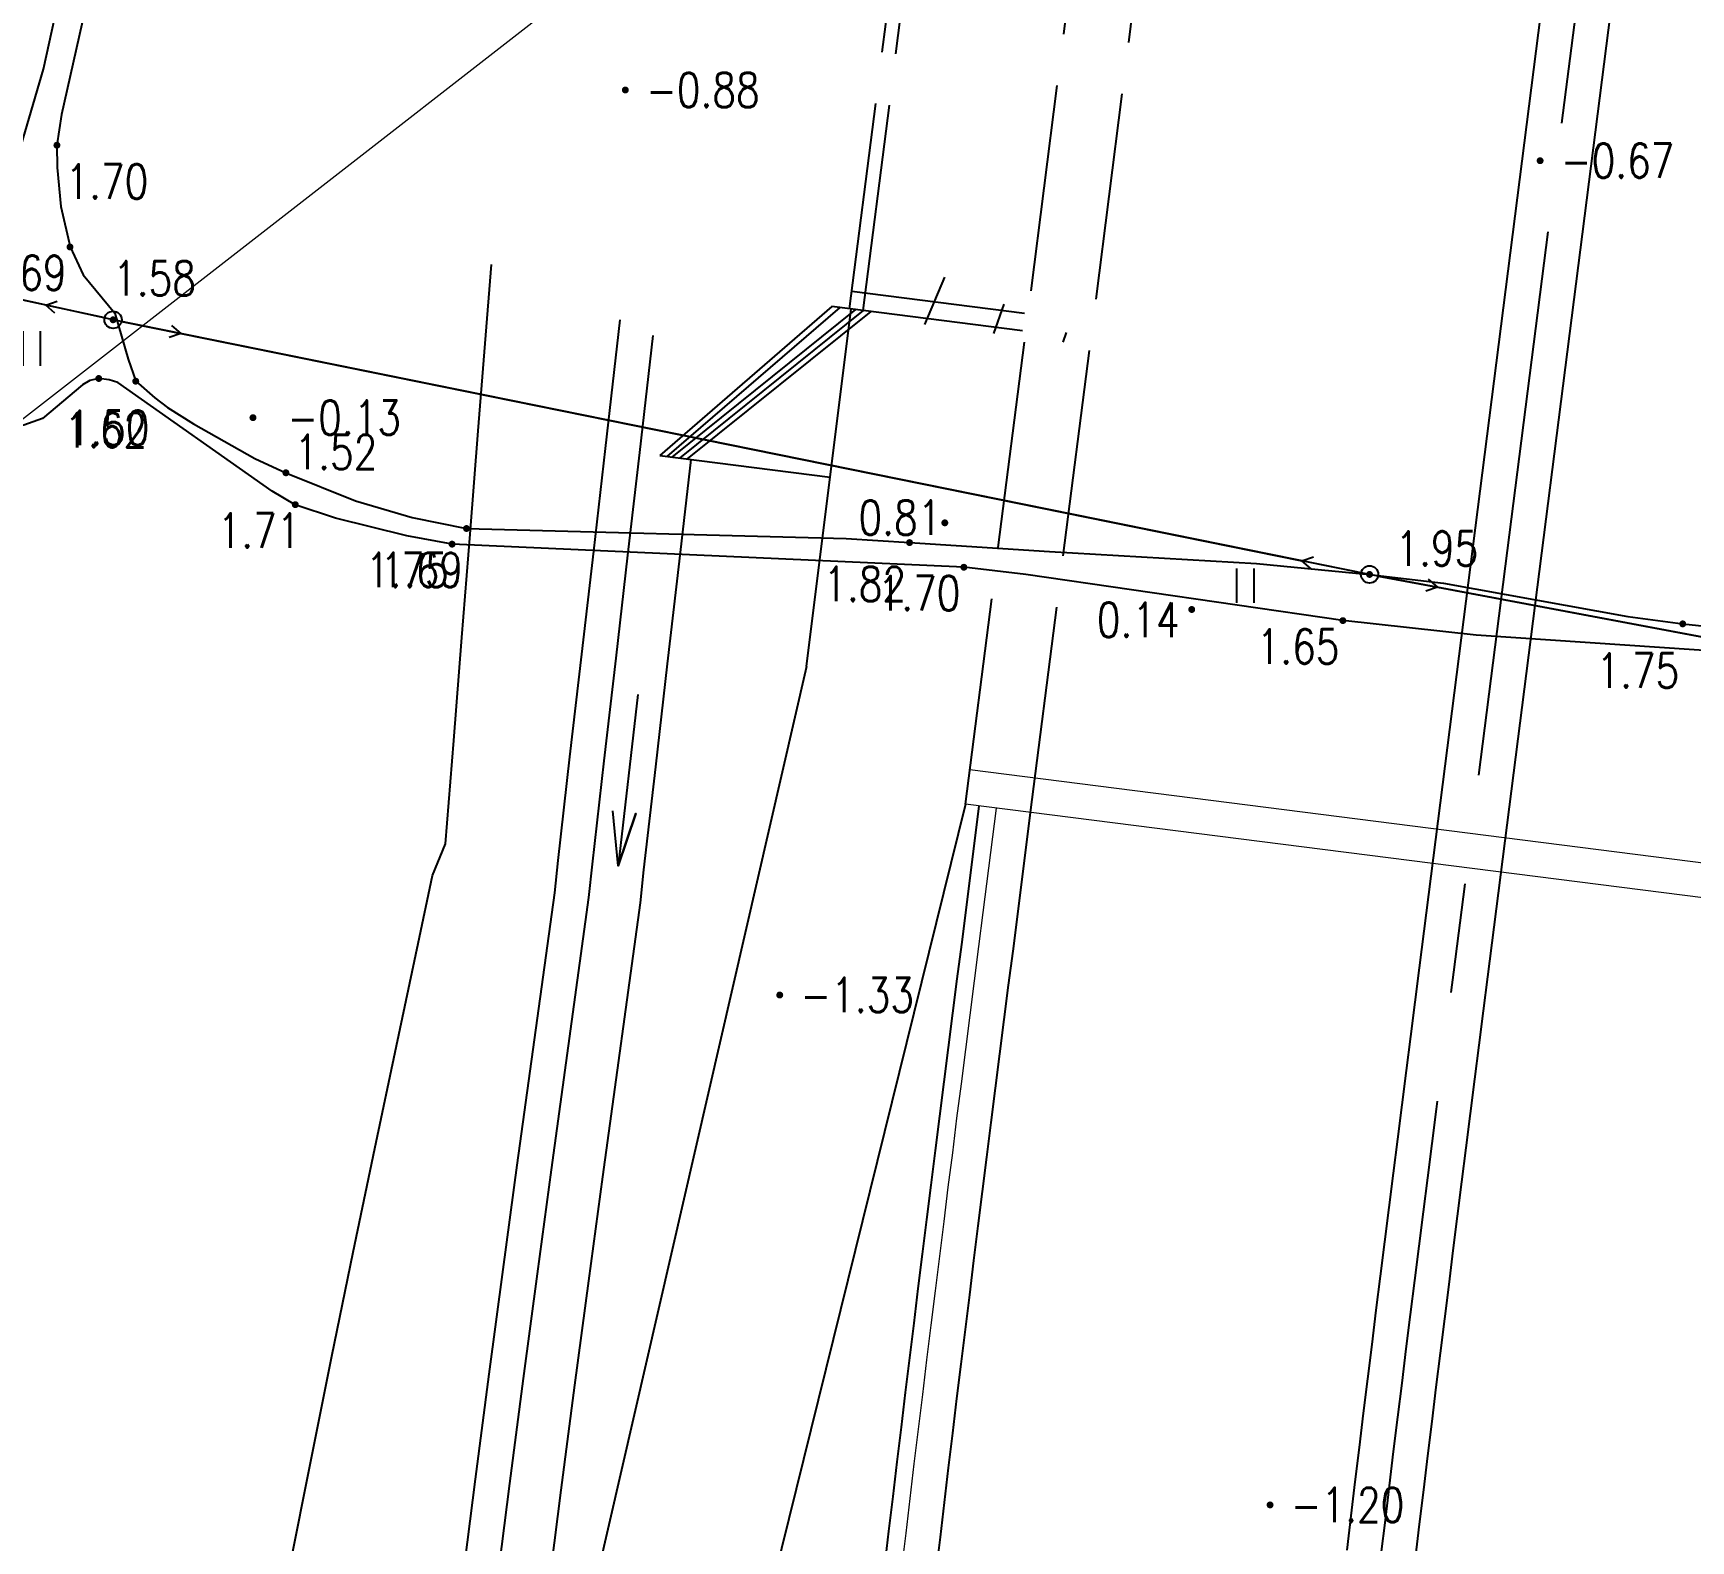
# Model space of a CAD drawing. Extents: x 500036 to 1001740, y 2543128 to 5086681.
# Drawn here: x 500697.18 to 500745.23, y 2543690.83 to 2543734.54 of the extents above; entities that cross this region are included whole.
import ezdxf
from ezdxf.enums import TextEntityAlignment as Align

# ---------------------------------------------------------------- set-up
doc = ezdxf.new("R2010")
doc.units = 0
doc.header["$LTSCALE"] = 0.5
doc.linetypes.add('ACAD_ISO02W100', pattern=[15, 12, -3])
doc.linetypes.add('CENTER', pattern=[50.8, 31.75, -6.35, 6.35, -6.35])
doc.layers.get('0').update_dxf_attribs({"linetype": 'CONTINUOUS', "lineweight": 5})
for name, color, linetype in [('GCD', 8, 'CONTINUOUS'), ('SPX', 4, 'CONTINUOUS'), ('zhix', 2, 'CONTINUOUS'), ('分隔带', 3, 'CONTINUOUS'), ('地形图', 8, 'CONTINUOUS'), ('外轮廓线', 1, 'CONTINUOUS'), ('流水线', 5, 'CONTINUOUS'), ('虚线', 11, 'ACAD_ISO02W100'), ('路基边线', 1, 'CONTINUOUS'), ('路面边线', 7, 'CONTINUOUS')]:
    doc.layers.add(name, color=color, linetype=linetype)
doc.layers.add('隧道', color=6, linetype='CONTINUOUS', lineweight=5)
doc.styles.add('HZ', font='romans.shx', dxfattribs={"width": 0.8, "bigfont": 'hztxt.shx'})
doc.linetypes.add('10421', pattern='A,2,[150,AAA.SHX,S=1,R=0,X=0,Y=1],1e-11', length=2)

# ---------------------------------------------------------------- blocks, each defined once
blk = doc.blocks.new('GC200')
at = {"linetype": 'Continuous', "const_width": 0.2, "flags": 128}
blk.add_lwpolyline([(-0.1, 0, 1), (0.1, 0, 1)], format="xyb", close=True, dxfattribs=at)
blk = doc.blocks.new('gc121')
for p, q in [((-0.5, -1), (-0.5, 1)), ((0.5, -1), (0.5, 1))]:
    blk.add_line(p, q)
blk = doc.blocks.new('gc013b')
at = {"linetype": 'Continuous'}
blk.add_line((0.5, 0), (4, 0), dxfattribs=at)
at = {"linetype": 'Continuous', "flags": 128}
blk.add_lwpolyline([(3.388, 0.354), (4, 0), (3.388, -0.354)], dxfattribs=at)
blk = doc.blocks.new('gc170')
at = {"linetype": 'Continuous'}
blk.add_circle((0, 0), 0.5, dxfattribs=at)

msp = doc.modelspace()

# ---------------------------------------------------------------- linework, layer by layer
at = {"layer": 'SPX', "flags": 128}
for points in [[(500704.623, 2543690.092), (500705.23, 2543693.147), (500705.844, 2543696.183), (500706.464, 2543699.201), (500707.088, 2543702.202), (500707.715, 2543705.186), (500708.343, 2543708.153), (500708.761, 2543710.123), (500709.138, 2543711.034), (500709.375, 2543714.028), (500709.613, 2543717.022), (500709.85, 2543720.016), (500710.087, 2543723.01), (500710.469, 2543727.83)], [(500709.621, 2543689.582), (500710.007, 2543692.621), (500710.404, 2543695.67), (500710.808, 2543698.704), (500711.216, 2543701.724), (500712.303, 2543709.619), (500712.398, 2543710.553), (500712.744, 2543713.557), (500713.087, 2543716.538), (500713.431, 2543719.518), (500713.774, 2543722.499), (500714.203, 2543726.222)], [(500713.294, 2543709.483), (500713.392, 2543710.445), (500713.737, 2543713.443), (500714.081, 2543716.423), (500714.424, 2543719.404), (500714.767, 2543722.384), (500715.158, 2543725.776)], [(500714.786, 2543709.331), (500714.883, 2543710.284), (500715.228, 2543713.271), (500715.571, 2543716.252), (500715.914, 2543719.232), (500716.254, 2543722.179)], [(500710.612, 2543689.451), (500710.999, 2543692.493), (500711.396, 2543695.539), (500711.799, 2543698.571), (500712.207, 2543701.589), (500713.294, 2543709.483)], [(500712.099, 2543689.254), (500712.487, 2543692.302), (500712.883, 2543695.343), (500713.286, 2543698.372), (500713.693, 2543701.387), (500714.786, 2543709.331)]]:
    msp.add_lwpolyline(points, dxfattribs=at)
at = {"layer": 'zhix', "linetype": 'CENTER', "flags": 128}
msp.add_lwpolyline([(500793.177, 2543473.03), (500792.623, 2543473.863), (500792.07, 2543474.696), (500791.517, 2543475.529), (500790.964, 2543476.363), (500790.411, 2543477.196), (500789.859, 2543478.029), (500789.306, 2543478.863), (500788.754, 2543479.697), (500788.203, 2543480.531), (500787.652, 2543481.365), (500787.101, 2543482.2), (500786.551, 2543483.035), (500786.001, 2543483.871), (500785.452, 2543484.707), (500784.904, 2543485.543), (500784.357, 2543486.38), (500783.81, 2543487.217), (500783.264, 2543488.055), (500782.719, 2543488.893), (500782.174, 2543489.732), (500781.631, 2543490.572), (500781.089, 2543491.412), (500780.548, 2543492.253), (500780.008, 2543493.094), (500779.469, 2543493.937), (500778.931, 2543494.78), (500778.395, 2543495.624), (500777.859, 2543496.468), (500777.326, 2543497.314), (500776.793, 2543498.161), (500776.262, 2543499.008), (500775.733, 2543499.856), (500775.205, 2543500.706), (500774.679, 2543501.556), (500774.154, 2543502.407), (500773.631, 2543503.26), (500773.11, 2543504.113), (500772.59, 2543504.968), (500772.073, 2543505.823), (500771.557, 2543506.68), (500771.044, 2543507.538), (500770.532, 2543508.397), (500770.022, 2543509.258), (500769.515, 2543510.119), (500769.009, 2543510.982), (500768.506, 2543511.846), (500768.006, 2543512.712), (500767.507, 2543513.579), (500767.011, 2543514.447), (500766.517, 2543515.317), (500766.026, 2543516.188), (500765.537, 2543517.06), (500765.051, 2543517.934), (500764.568, 2543518.81), (500764.087, 2543519.687), (500763.609, 2543520.565), (500763.134, 2543521.445), (500762.662, 2543522.326), (500762.193, 2543523.209), (500761.726, 2543524.094), (500761.263, 2543524.98), (500760.803, 2543525.868), (500760.346, 2543526.757), (500759.892, 2543527.648), (500759.441, 2543528.541), (500758.994, 2543529.436), (500758.55, 2543530.332), (500758.11, 2543531.229), (500757.673, 2543532.129), (500757.239, 2543533.03, -0.10866), (500732.772, 2543637.598), (500732.761, 2543638.598), (500732.753, 2543639.598), (500732.75, 2543640.598), (500732.75, 2543641.598), (500732.754, 2543642.598), (500732.762, 2543643.598), (500732.773, 2543644.598), (500732.788, 2543645.598), (500732.807, 2543646.598), (500732.829, 2543647.597), (500732.854, 2543648.597), (500732.883, 2543649.597), (500732.915, 2543650.596), (500732.951, 2543651.596), (500732.989, 2543652.595), (500733.031, 2543653.594), (500733.076, 2543654.593), (500733.124, 2543655.592), (500733.175, 2543656.59), (500733.228, 2543657.589), (500733.285, 2543658.587), (500733.344, 2543659.586), (500733.407, 2543660.584), (500733.471, 2543661.582), (500733.539, 2543662.579), (500733.609, 2543663.577), (500733.681, 2543664.574), (500733.756, 2543665.571), (500733.834, 2543666.568), (500733.913, 2543667.565), (500733.995, 2543668.562), (500734.079, 2543669.558), (500734.166, 2543670.555), (500734.254, 2543671.551), (500734.345, 2543672.547), (500734.437, 2543673.542), (500734.531, 2543674.538), (500734.628, 2543675.533), (500734.726, 2543676.528), (500734.826, 2543677.523), (500734.927, 2543678.518), (500735.031, 2543679.513), (500735.135, 2543680.507), (500735.242, 2543681.502), (500735.35, 2543682.496), (500735.459, 2543683.49), (500735.569, 2543684.484), (500735.681, 2543685.477), (500735.795, 2543686.471), (500735.909, 2543687.464), (500736.024, 2543688.458), (500736.141, 2543689.451), (500736.259, 2543690.444), (500736.377, 2543691.437), (500736.497, 2543692.43), (500736.617, 2543693.423), (500736.738, 2543694.415), (500736.86, 2543695.408), (500736.983, 2543696.4), (500737.106, 2543697.393), (500737.229, 2543698.385), (500737.354, 2543699.377), (500737.478, 2543700.369), (500737.603, 2543701.361), (500737.729, 2543702.354), (500737.855, 2543703.346), (500737.98, 2543704.338), (500738.107, 2543705.33), (500738.233, 2543706.322), (500738.359, 2543707.314), (500779.058, 2544027.005)], format="xyb", dxfattribs=at)
at = {"layer": '分隔带'}
msp.add_line((500724.212, 2543712.189), (500718.467, 2543688.969), dxfattribs=at)
at = {"layer": '分隔带', "flags": 128}
for points in [[(500735.266, 2543690.562), (500735.384, 2543691.556), (500735.504, 2543692.549), (500735.624, 2543693.543), (500735.745, 2543694.536), (500735.867, 2543695.53), (500735.99, 2543696.523), (500736.113, 2543697.516), (500736.237, 2543698.509), (500736.361, 2543699.501), (500736.486, 2543700.494), (500736.611, 2543701.487), (500736.737, 2543702.479), (500736.862, 2543703.471), (500736.988, 2543704.464), (500737.115, 2543705.456), (500737.241, 2543706.448), (500737.367, 2543707.44), (500778.066, 2544027.131, 0.024684)], [(500737.252, 2543690.326), (500737.37, 2543691.318), (500737.49, 2543692.31), (500737.61, 2543693.302), (500737.731, 2543694.294), (500737.853, 2543695.286), (500737.975, 2543696.278), (500738.098, 2543697.269), (500738.222, 2543698.261), (500738.346, 2543699.253), (500738.471, 2543700.245), (500738.596, 2543701.236), (500738.721, 2543702.228), (500738.847, 2543703.22), (500738.973, 2543704.212), (500739.099, 2543705.204), (500739.225, 2543706.195), (500739.351, 2543707.187), (500780.05, 2544026.879, 0.017447)]]:
    msp.add_lwpolyline(points, format="xyb", dxfattribs=at)
msp.add_lwpolyline([(500721.871, 2543690.111), (500721.989, 2543691.119), (500722.108, 2543692.12), (500722.228, 2543693.126), (500722.349, 2543694.132), (500722.471, 2543695.137), (500722.593, 2543696.141), (500722.716, 2543697.144), (500722.84, 2543698.146), (500722.964, 2543699.148), (500723.089, 2543700.148), (500723.214, 2543701.147), (500723.34, 2543702.146), (500723.465, 2543703.144), (500723.591, 2543704.141), (500723.718, 2543705.137), (500723.844, 2543706.132), (500723.97, 2543707.127), (500724.097, 2543708.12), (500724.223, 2543709.113), (500724.608, 2543712.138)], dxfattribs=at)
at = {"layer": '地形图', "linetype": 'Continuous'}
for p, q in [((500663.156, 2543734.203), (500697.548, 2543726.656)), ((500701.462, 2543725.83), (500733.959, 2543719.243)), ((500737.885, 2543718.476), (500756.25, 2543715.021))]:
    msp.add_line(p, q, dxfattribs=at)
at = {"layer": '地形图', "linetype": 'Continuous', "flags": 128}
msp.add_lwpolyline([(500813.507, 2543809.992), (500809.076, 2543785.297), (500803.687, 2543756.259), (500799.342, 2543730.707), (500794.752, 2543707.397), (500758.216, 2543714.651), (500735.919, 2543718.846), (500699.502, 2543726.227), (500661.202, 2543734.632)], dxfattribs=at)
at = {"layer": '地形图', "linetype": '10421', "flags": 128}
for points in [[(500706.529, 2543720.979), (500708.174, 2543720.499), (500709.745, 2543720.177), (500720.746, 2543719.883), (500722.586, 2543719.769), (500726.647, 2543719.513), (500732.644, 2543719.164), (500735.919, 2543718.846), (500738.058, 2543718.589), (500743.408, 2543717.631), (500744.995, 2543717.413), (500746.995, 2543717.201), (500760.419, 2543716.522), (500763.621, 2543716.181), (500769.344, 2543715.367), (500772.08, 2543715.103), (500772.748, 2543715.047), (500775.744, 2543715.105), (500778.164, 2543715.136), (500781.92, 2543715.039), (500784.234, 2543714.894), (500787, 2543714.575), (500787.895, 2543714.373), (500790.184, 2543713.683), (500791.043, 2543713.628), (500791.708, 2543713.781), (500792.15, 2543713.917), (500793.549, 2543714.617), (500794.534, 2543715.245), (500795.468, 2543716.071), (500796.661, 2543717.913), (500797.732, 2543720.091), (500798.372, 2543722.062), (500799.374, 2543727.125), (500800.126, 2543729.72), (500800.858, 2543732.095), (500803.447, 2543737.175), (500803.892, 2543738.504), (500804.137, 2543739.393), (500804.163, 2543740.655), (500804.022, 2543741.342), (500803.417, 2543742.995), (500803.246, 2543743.756), (500803.486, 2543750.691), (500803.476, 2543753.099), (500803.333, 2543755.106), (500803.006, 2543758.988), (500801.799, 2543760.973), (500800.188, 2543762.985), (500798.626, 2543764.274), (500795.442, 2543766.112), (500791.489, 2543768.134), (500788.471, 2543769.48), (500786.047, 2543770.907), (500785.534, 2543771.145), (500785.248, 2543771.214), (500784.991, 2543771.265), (500784.531, 2543771.256), (500784.049, 2543771.205), (500780.566, 2543770.502), (500777.837, 2543770.36), (500776.815, 2543770.187), (500776.335, 2543770.037), (500776.061, 2543769.914), (500775.536, 2543769.527), (500774.206, 2543767.977), (500773.884, 2543767.775), (500773.604, 2543767.688), (500773.051, 2543767.682), (500772.585, 2543767.729), (500755.788, 2543771.432), (500753.106, 2543772.135), (500749.477, 2543773.358), (500747.533, 2543774.108), (500745.86, 2543774.842), (500743.173, 2543776.386), (500742.52, 2543777.176), (500741.244, 2543779.813), (500740.76, 2543780.342), (500739.958, 2543780.89), (500736.777, 2543782.714), (500735.567, 2543783.254), (500734.871, 2543783.505), (500730.206, 2543784.607), (500728.934, 2543784.815), (500727.916, 2543784.906), (500726.198, 2543784.855), (500717.617, 2543784.129), (500712.892, 2543782.483), (500708.354, 2543779.408), (500704.932, 2543775.605), (500703.125, 2543771.764), (500702.321, 2543767.851), (500701.748, 2543763.612), (500701.6, 2543752.054), (500701.232, 2543748.217), (500700.381, 2543742.743), (500698.005, 2543732.182), (500697.874, 2543731.287), (500697.885, 2543730.639), (500697.99, 2543729.51), (500698.254, 2543728.338), (500698.633, 2543727.528), (500699.554, 2543726.418), (500699.942, 2543725.09), (500700.158, 2543724.447), (500700.715, 2543723.963), (500701.083, 2543723.681), (500701.833, 2543723.209), (500703.609, 2543722.202), (500704.511, 2543721.793)], [(500663.66, 2543741.227), (500662.974, 2543733.681), (500663.29, 2543718.121), (500663.504, 2543716.435), (500663.688, 2543716.041), (500663.925, 2543715.737), (500664.45, 2543715.602), (500666.085, 2543715.399), (500668.023, 2543715.212), (500669.652, 2543715.226), (500673.605, 2543715.712), (500677.91, 2543716.601), (500680.326, 2543717.556), (500682.457, 2543718.582), (500686.733, 2543722.006), (500687.629, 2543722.661), (500688.585, 2543723.134), (500689.719, 2543723.633), (500691.794, 2543724.368), (500692.551, 2543724.776), (500693.564, 2543725.596), (500694.573, 2543726.725), (500695.312, 2543727.699), (500696.114, 2543729.243), (500696.654, 2543730.65), (500697.48, 2543733.493), (500698.796, 2543739.494), (500700.403, 2543747.664), (500700.468, 2543748.547), (500700.165, 2543748.997), (500700.601, 2543752.231), (500701.023, 2543757.313), (500701.193, 2543761.963), (500701.28, 2543763.652), (500700.948, 2543764.486), (500700.387, 2543765.416), (500699.665, 2543766.194), (500698.546, 2543767.178), (500696.593, 2543768.499), (500694.68, 2543769.614), (500692.144, 2543770.843), (500688.733, 2543771.894), (500683.706, 2543773.055), (500681.914, 2543773.259), (500680.461, 2543773.309), (500679.224, 2543773.016), (500677.328, 2543772.456), (500675.148, 2543771.585), (500674.15, 2543771.064), (500672.7, 2543770.143), (500671.537, 2543769.212), (500671.116, 2543768.735), (500670.511, 2543767.991), (500669.428, 2543766.44), (500667.662, 2543763.28), (500667.123, 2543761.483), (500665.749, 2543753.777)], [(500749.391, 2543657.349), (500749.354, 2543653.953), (500749.374, 2543652.904), (500749.484, 2543651.965), (500749.699, 2543651.101), (500750.795, 2543647.83), (500751.225, 2543646.664), (500751.593, 2543646.056), (500752.291, 2543645.247), (500753.457, 2543644.536), (500755.642, 2543643.561), (500759.588, 2543642.192), (500762.031, 2543641.902), (500764.507, 2543641.926), (500767.41, 2543642.082), (500770.755, 2543642.554), (500772.418, 2543643.116), (500773.738, 2543643.694), (500775.07, 2543644.429), (500776.623, 2543645.612), (500777.248, 2543646.571), (500777.795, 2543647.597), (500778.464, 2543649.086), (500779.502, 2543651.933), (500780.579, 2543654.969), (500781.347, 2543657.47), (500781.826, 2543659.723), (500784.124, 2543673.351), (500784.403, 2543675.534), (500784.518, 2543677.342), (500784.416, 2543679.988), (500784.315, 2543680.518), (500784.14, 2543681.126), (500783.938, 2543681.654), (500783.816, 2543681.812), (500783.594, 2543681.986), (500783.223, 2543682.127), (500782.762, 2543682.218), (500782.152, 2543682.246), (500778.96, 2543682.19), (500778.676, 2543682.257), (500778.507, 2543682.361), (500778.395, 2543682.581), (500778.355, 2543682.758), (500778.159, 2543686.335), (500778.136, 2543687.339), (500778.26, 2543689.483), (500778.209, 2543689.874), (500777.964, 2543690.441), (500777.419, 2543691.259), (500775.228, 2543694.527), (500774.854, 2543694.889), (500774.471, 2543695.091), (500774.037, 2543695.201), (500773.691, 2543695.252), (500763.274, 2543694.256), (500762.265, 2543694.094), (500761.785, 2543693.944), (500759.389, 2543692.999), (500757.192, 2543692.407), (500756.727, 2543692.208), (500756.456, 2543691.989), (500756.097, 2543691.634), (500755.79, 2543691.214), (500754.182, 2543688.229), (500753.796, 2543687.738), (500753.218, 2543687.703), (500752.175, 2543687.887), (500751.895, 2543688.058), (500751.815, 2543688.579), (500753.083, 2543696.805), (500753.734, 2543701.407), (500753.801, 2543703.865), (500753.419, 2543713.724), (500753.391, 2543714.019), (500753.301, 2543714.187), (500753.103, 2543714.272), (500752.899, 2543714.285), (500750.758, 2543714.281), (500750.528, 2543714.342), (500750.366, 2543714.427), (500750.202, 2543714.579), (500750.11, 2543714.713), (500749.842, 2543715.919), (500749.655, 2543716.129), (500749.424, 2543716.286), (500749.04, 2543716.379), (500748.633, 2543716.438), (500739.005, 2543717.083), (500735.145, 2543717.507), (500725.961, 2543718.847), (500724.161, 2543719.054), (500709.326, 2543719.724), (500708.013, 2543719.968), (500705.952, 2543720.473), (500704.782, 2543720.868), (500704.111, 2543721.259), (500699.64, 2543724.406), (500699.385, 2543724.49), (500699.086, 2543724.526), (500698.828, 2543724.463), (500698.614, 2543724.339), (500697.459, 2543723.369), (500696.919, 2543723.171), (500696.258, 2543723.094), (500694.341, 2543723.453), (500693.385, 2543723.572), (500692.555, 2543723.593), (500691.756, 2543723.345), (500690.981, 2543722.997), (500690.082, 2543722.522), (500689.371, 2543722.082), (500685.237, 2543717.655), (500683.791, 2543716.697), (500678.722, 2543714.51), (500674.877, 2543713.304), (500673.099, 2543712.908), (500672.128, 2543712.707), (500671.274, 2543712.515), (500669.663, 2543712.397), (500664.183, 2543712.479), (500663.898, 2543712.47), (500663.567, 2543712.594), (500663.32, 2543712.877), (500663.148, 2543713.473), (500663.073, 2543713.64), (500662.852, 2543713.772), (500662.083, 2543713.714), (500660.687, 2543713.482), (500659.35, 2543713.146), (500658.266, 2543712.572), (500657.371, 2543711.957), (500656.623, 2543711.216), (500656.09, 2543710.419), (500653.643, 2543702.546), (500653.669, 2543702.233), (500653.747, 2543701.995), (500653.953, 2543701.773), (500654.887, 2543701.565), (500655.049, 2543701.494), (500655.136, 2543701.35), (500655.133, 2543701.094), (500655.041, 2543700.84), (500653.016, 2543696.464), (500651.778, 2543693.313), (500649.52, 2543685.466), (500649.137, 2543683.696), (500648.989, 2543681.865), (500648.843, 2543676.527), (500648.943, 2543673.54), (500649.582, 2543661.821), (500649.815, 2543660.48), (500650.177, 2543659.856), (500651.155, 2543658.517), (500651.464, 2543657.936), (500651.895, 2543656.177), (500652.16, 2543653.769), (500652.44, 2543652.563), (500652.872, 2543651.506), (500653.681, 2543650.396), (500659.628, 2543642.869), (500659.974, 2543642.316), (500660.258, 2543641.713), (500660.422, 2543640.769), (500660.556, 2543639.152), (500660.866, 2543638.139), (500661.922, 2543636.69), (500663.712, 2543635.218), (500665.863, 2543633.89), (500668.653, 2543632.762), (500671.639, 2543631.874), (500676.341, 2543630.934), (500680.234, 2543630.849), (500684.384, 2543630.935), (500687.682, 2543631.167), (500699.681, 2543631.312), (500702.44, 2543631.388), (500714.533, 2543631.137), (500717.114, 2543631.238), (500724.67, 2543631.705), (500729.855, 2543632.074), (500733.046, 2543632.435), (500735.892, 2543632.984), (500737.213, 2543633.415), (500738.906, 2543634.108), (500744.031, 2543636.561), (500746.853, 2543637.823), (500747.497, 2543638.197), (500748.071, 2543638.559), (500748.436, 2543639.02), (500748.768, 2543639.662), (500749.278, 2543641.386), (500750.012, 2543644.325), (500750.166, 2543645.24), (500750.168, 2543646.129), (500749.27, 2543649.723), (500748.958, 2543651.843), (500748.869, 2543652.854), (500748.839, 2543654.988), (500748.833, 2543657.3)]]:
    msp.add_lwpolyline(points, close=True, dxfattribs=at)
at = {"layer": '外轮廓线', "ltscale": 0.05}
for p, q in [((500721.024, 2543726.525), (500715.696, 2543722.25)), ((500721.245, 2543726.497), (500715.917, 2543722.221))]:
    msp.add_line(p, q, dxfattribs=at)
at = {"layer": '流水线', "flags": 128}
msp.add_lwpolyline([(500714.714, 2543715.364), (500714.142, 2543710.397), (500714.651, 2543711.913), (500714.142, 2543710.397), (500713.99, 2543711.99)], dxfattribs=at)
at = {"layer": '虚线'}
for p, q in [((500720.848, 2543726.547), (500733.247, 2543823.943)), ((500721.245, 2543726.497), (500733.644, 2543823.892)), ((500724.212, 2543712.189), (500738.356, 2543823.292)), ((500725.921, 2543726.405), (500720.911, 2543727.043)), ((500725.857, 2543725.909), (500720.333, 2543726.613))]:
    msp.add_line(p, q, dxfattribs=at)
at = {"layer": '虚线', "ltscale": 5}
for p, q in [((500720.333, 2543726.613), (500715.347, 2543722.294)), ((500720.561, 2543726.584), (500715.552, 2543722.268)), ((500721.465, 2543726.469), (500716.138, 2543722.193)), ((500715.347, 2543722.294), (500720.289, 2543721.665))]:
    msp.add_line(p, q, dxfattribs=at)
at = {"layer": '虚线', "flags": 128}
msp.add_lwpolyline([(500726.096, 2543711.949), (500740.367, 2543824.044)], dxfattribs=at)
at = {"layer": '路基边线', "color": 2}
for p, q in [((500723.6, 2543727.467), (500723.023, 2543726.088)), ((500725.319, 2543726.681), (500725.021, 2543725.833)), ((500727.127, 2543725.854), (500727.024, 2543725.578))]:
    msp.add_line(p, q, dxfattribs=at)
at = {"layer": '路基边线'}
for q in [(500720.897, 2543726.541), (500713.534, 2543689.828)]:
    msp.add_line((500719.604, 2543716.181), q, dxfattribs=at)
at = {"layer": '路面边线', "flags": 128}
msp.add_lwpolyline([(500723.361, 2543689.937), (500723.479, 2543690.944), (500723.597, 2543691.943), (500723.717, 2543692.949), (500723.838, 2543693.953), (500723.96, 2543694.957), (500724.082, 2543695.959), (500724.205, 2543696.961), (500724.329, 2543697.962), (500724.453, 2543698.963), (500724.577, 2543699.962), (500724.702, 2543700.961), (500724.828, 2543701.959), (500724.954, 2543702.956), (500725.08, 2543703.953), (500725.206, 2543704.948), (500725.332, 2543705.943), (500725.458, 2543706.938), (500725.585, 2543707.931), (500725.711, 2543708.924), (500726.096, 2543711.949)], dxfattribs=at)
at = {"layer": '隧道', "color": 7}
msp.add_line((500745.185, 2543760.93), (500687.607, 2543716.128), dxfattribs=at)
at = {"layer": '隧道'}
for p, q in [((500753.403, 2543709.481), (500724.338, 2543713.181)), ((500753.277, 2543708.489), (500724.212, 2543712.189))]:
    msp.add_line(p, q, dxfattribs=at)
at = {"layer": '隧道', "flags": 128}
msp.add_lwpolyline([(500722.367, 2543690.053), (500722.486, 2543691.061), (500722.604, 2543692.061), (500722.724, 2543693.067), (500722.845, 2543694.073), (500722.967, 2543695.077), (500723.089, 2543696.081), (500723.212, 2543697.083), (500723.336, 2543698.085), (500723.46, 2543699.086), (500723.585, 2543700.086), (500723.71, 2543701.085), (500723.836, 2543702.084), (500723.961, 2543703.081), (500724.087, 2543704.078), (500724.214, 2543705.074), (500724.34, 2543706.069), (500724.466, 2543707.064), (500724.593, 2543708.057), (500724.719, 2543709.05), (500725.104, 2543712.075)], dxfattribs=at)

# ---------------------------------------------------------------- block references
at = {"layer": '地形图', "linetype": 'Continuous'}
ref = msp.add_blockref('GC200', (500714.349, 2543732.889, -0.88), dxfattribs=dict(at, xscale=0.5, yscale=0.5, zscale=0.5))
ref.add_attrib('height', '-0.88', dxfattribs={"layer": 'GCD', "linetype": 'Continuous', "height": 1, "style": 'HZ', "width": 0.8}).set_placement((500714.949, 2543732.889, -0.88), align=Align.MIDDLE_LEFT)
ref = msp.add_blockref('GC200', (500697.874, 2543731.287, 1.701), dxfattribs=dict(at, xscale=0.5, yscale=0.5, zscale=0.5))
ref.add_attrib('height', '1.70', dxfattribs={"layer": 'GCD', "linetype": 'Continuous', "height": 1, "style": 'HZ', "width": 0.8}).set_placement((500698.124, 2543730.237, 1.7), align=Align.MIDDLE_LEFT)
ref = msp.add_blockref('GC200', (500740.863, 2543730.839, -0.67), dxfattribs=dict(at, xscale=0.5, yscale=0.5, zscale=0.5))
ref.add_attrib('height', '-0.67', dxfattribs={"layer": 'GCD', "linetype": 'Continuous', "height": 1, "style": 'HZ', "width": 0.8}).set_placement((500741.463, 2543730.839, -0.67), align=Align.MIDDLE_LEFT)
ref = msp.add_blockref('GC200', (500698.254, 2543728.338, 1.686), dxfattribs=dict(at, xscale=0.5, yscale=0.5, zscale=0.5))
ref.add_attrib('height', '1.69', dxfattribs={"layer": 'GCD', "linetype": 'Continuous', "height": 1, "style": 'HZ', "width": 0.8}).set_placement((500695.754, 2543727.588, 1.69), align=Align.MIDDLE_LEFT)
ref = msp.add_blockref('GC200', (500699.502, 2543726.227, 1.575), dxfattribs=dict(at, xscale=0.5, yscale=0.5, zscale=0.5))
ref.add_attrib('height', '1.58', dxfattribs={"layer": 'GCD', "linetype": 'Continuous', "height": 1, "style": 'HZ', "width": 0.8}).set_placement((500699.502, 2543727.427, 1.58), align=Align.MIDDLE_LEFT)
at = {"layer": '地形图', "linetype": 'Continuous', "yscale": 0.5}
for p, xscale, rotation in [((500699.502, 2543726.227), 0.5000000000066934, 167.6225500407886), ((500699.502, 2543726.227), 0.5000000000127761, 348.542493409472), ((500735.919, 2543718.846), 0.5000000000127762, 168.542493409472), ((500735.919, 2543718.846), 0.5000000000404023, 349.3448196200541)]:
    msp.add_blockref('gc013b', p, dxfattribs=dict(at, xscale=xscale, rotation=rotation))
at = {"layer": '地形图', "linetype": 'Continuous', "xscale": 0.5, "yscale": 0.5}
for name, p in [('gc170', (500699.502, 2543726.227)), ('gc121', (500697.148, 2543725.393)), ('gc121', (500732.323, 2543718.523)), ('gc170', (500735.919, 2543718.846))]:
    msp.add_blockref(name, p, dxfattribs=at)
at = {"layer": '地形图', "linetype": 'Continuous'}
ref = msp.add_blockref('GC200', (500699.086, 2543724.526, 1.617), dxfattribs=dict(at, xscale=0.5, yscale=0.5, zscale=0.5))
ref.add_attrib('height', '1.62', dxfattribs={"layer": 'GCD', "linetype": 'Continuous', "height": 1, "style": 'HZ', "width": 0.8}).set_placement((500698.086, 2543723.026, 1.62), align=Align.MIDDLE_LEFT)
ref = msp.add_blockref('GC200', (500700.158, 2543724.447, 1.5), dxfattribs=dict(at, xscale=0.5, yscale=0.5, zscale=0.5))
ref.add_attrib('height', '1.50', dxfattribs={"layer": 'GCD', "linetype": 'Continuous', "height": 1, "style": 'HZ', "width": 0.8}).set_placement((500698.158, 2543723.097, 1.5), align=Align.MIDDLE_LEFT)
ref = msp.add_blockref('GC200', (500703.555, 2543723.39, -0.126), dxfattribs=dict(at, xscale=0.5, yscale=0.5, zscale=0.5))
ref.add_attrib('height', '-0.13', dxfattribs={"layer": 'GCD', "linetype": 'Continuous', "height": 1, "style": 'HZ', "width": 0.8}).set_placement((500704.555, 2543723.39, -0.13), align=Align.MIDDLE_LEFT)
ref = msp.add_blockref('GC200', (500704.511, 2543721.793, 1.518), dxfattribs=dict(at, xscale=0.5, yscale=0.5, zscale=0.5))
ref.add_attrib('height', '1.52', dxfattribs={"layer": 'GCD', "linetype": 'Continuous', "height": 1, "style": 'HZ', "width": 0.8}).set_placement((500704.761, 2543722.393, 1.52), align=Align.MIDDLE_LEFT)
ref = msp.add_blockref('GC200', (500704.782, 2543720.868, 1.712), dxfattribs=dict(at, xscale=0.5, yscale=0.5, zscale=0.5))
ref.add_attrib('height', '1.71', dxfattribs={"layer": 'GCD', "linetype": 'Continuous', "height": 1, "style": 'HZ', "width": 0.8}).set_placement((500702.532, 2543720.118, 1.71), align=Align.MIDDLE_LEFT)
ref = msp.add_blockref('GC200', (500723.608, 2543720.342, 0.805), dxfattribs=dict(at, xscale=0.5, yscale=0.5, zscale=0.5))
ref.add_attrib('height', '0.81', dxfattribs={"layer": 'GCD', "linetype": 'Continuous', "height": 1, "style": 'HZ', "width": 0.8}).set_placement((500721.108, 2543720.492, 0.81), align=Align.MIDDLE_LEFT)
ref = msp.add_blockref('GC200', (500709.745, 2543720.177, 1.693), dxfattribs=dict(at, xscale=0.5, yscale=0.5, zscale=0.5))
ref.add_attrib('height', '1.69', dxfattribs={"layer": 'GCD', "linetype": 'Continuous', "height": 1, "style": 'HZ', "width": 0.8}).set_placement((500707.245, 2543718.977, 1.69), align=Align.MIDDLE_LEFT)
ref = msp.add_blockref('GC200', (500709.326, 2543719.724, 1.747), dxfattribs=dict(at, xscale=0.5, yscale=0.5, zscale=0.5))
ref.add_attrib('height', '1.75', dxfattribs={"layer": 'GCD', "linetype": 'Continuous', "height": 1, "style": 'HZ', "width": 0.8}).set_placement((500706.826, 2543718.974, 1.75), align=Align.MIDDLE_LEFT)
ref = msp.add_blockref('GC200', (500722.586, 2543719.769, 1.824), dxfattribs=dict(at, xscale=0.5, yscale=0.5, zscale=0.5))
ref.add_attrib('height', '1.82', dxfattribs={"layer": 'GCD', "linetype": 'Continuous', "height": 1, "style": 'HZ', "width": 0.8}).set_placement((500720.086, 2543718.569, 1.82), align=Align.MIDDLE_LEFT)
ref = msp.add_blockref('GC200', (500735.919, 2543718.846, 1.946), dxfattribs=dict(at, xscale=0.5, yscale=0.5, zscale=0.5))
ref.add_attrib('height', '1.95', dxfattribs={"layer": 'GCD', "linetype": 'Continuous', "height": 1, "style": 'HZ', "width": 0.8}).set_placement((500736.669, 2543719.596, 1.95), align=Align.MIDDLE_LEFT)
ref = msp.add_blockref('GC200', (500724.161, 2543719.054, 1.702), dxfattribs=dict(at, xscale=0.5, yscale=0.5, zscale=0.5))
ref.add_attrib('height', '1.70', dxfattribs={"layer": 'GCD', "linetype": 'Continuous', "height": 1, "style": 'HZ', "width": 0.8}).set_placement((500721.661, 2543718.304, 1.7), align=Align.MIDDLE_LEFT)
ref = msp.add_blockref('GC200', (500730.764, 2543717.83, 0.14), dxfattribs=dict(at, xscale=0.5, yscale=0.5, zscale=0.5))
ref.add_attrib('height', '0.14', dxfattribs={"layer": 'GCD', "linetype": 'Continuous', "height": 1, "style": 'HZ', "width": 0.8}).set_placement((500728.014, 2543717.53, 0.14), align=Align.MIDDLE_LEFT)
ref = msp.add_blockref('GC200', (500735.145, 2543717.507, 1.649), dxfattribs=dict(at, xscale=0.5, yscale=0.5, zscale=0.5))
ref.add_attrib('height', '1.65', dxfattribs={"layer": 'GCD', "linetype": 'Continuous', "height": 1, "style": 'HZ', "width": 0.8}).set_placement((500732.645, 2543716.757, 1.65), align=Align.MIDDLE_LEFT)
ref = msp.add_blockref('GC200', (500744.995, 2543717.413, 1.746), dxfattribs=dict(at, xscale=0.5, yscale=0.5, zscale=0.5))
ref.add_attrib('height', '1.75', dxfattribs={"layer": 'GCD', "linetype": 'Continuous', "height": 1, "style": 'HZ', "width": 0.8}).set_placement((500742.495, 2543716.063, 1.75), align=Align.MIDDLE_LEFT)
ref = msp.add_blockref('GC200', (500718.824, 2543706.655, -1.33), dxfattribs=dict(at, xscale=0.5, yscale=0.5, zscale=0.5))
ref.add_attrib('height', '-1.33', dxfattribs={"layer": 'GCD', "linetype": 'Continuous', "height": 1, "style": 'HZ', "width": 0.8}).set_placement((500719.424, 2543706.655, -1.33), align=Align.MIDDLE_LEFT)
ref = msp.add_blockref('GC200', (500733.035, 2543691.875, -1.2), dxfattribs=dict(at, xscale=0.5, yscale=0.5, zscale=0.5))
ref.add_attrib('height', '-1.20', dxfattribs={"layer": 'GCD', "linetype": 'Continuous', "height": 1, "style": 'HZ', "width": 0.8}).set_placement((500733.635, 2543691.875, -1.2), align=Align.MIDDLE_LEFT)

doc.saveas('drawing.dxf')
